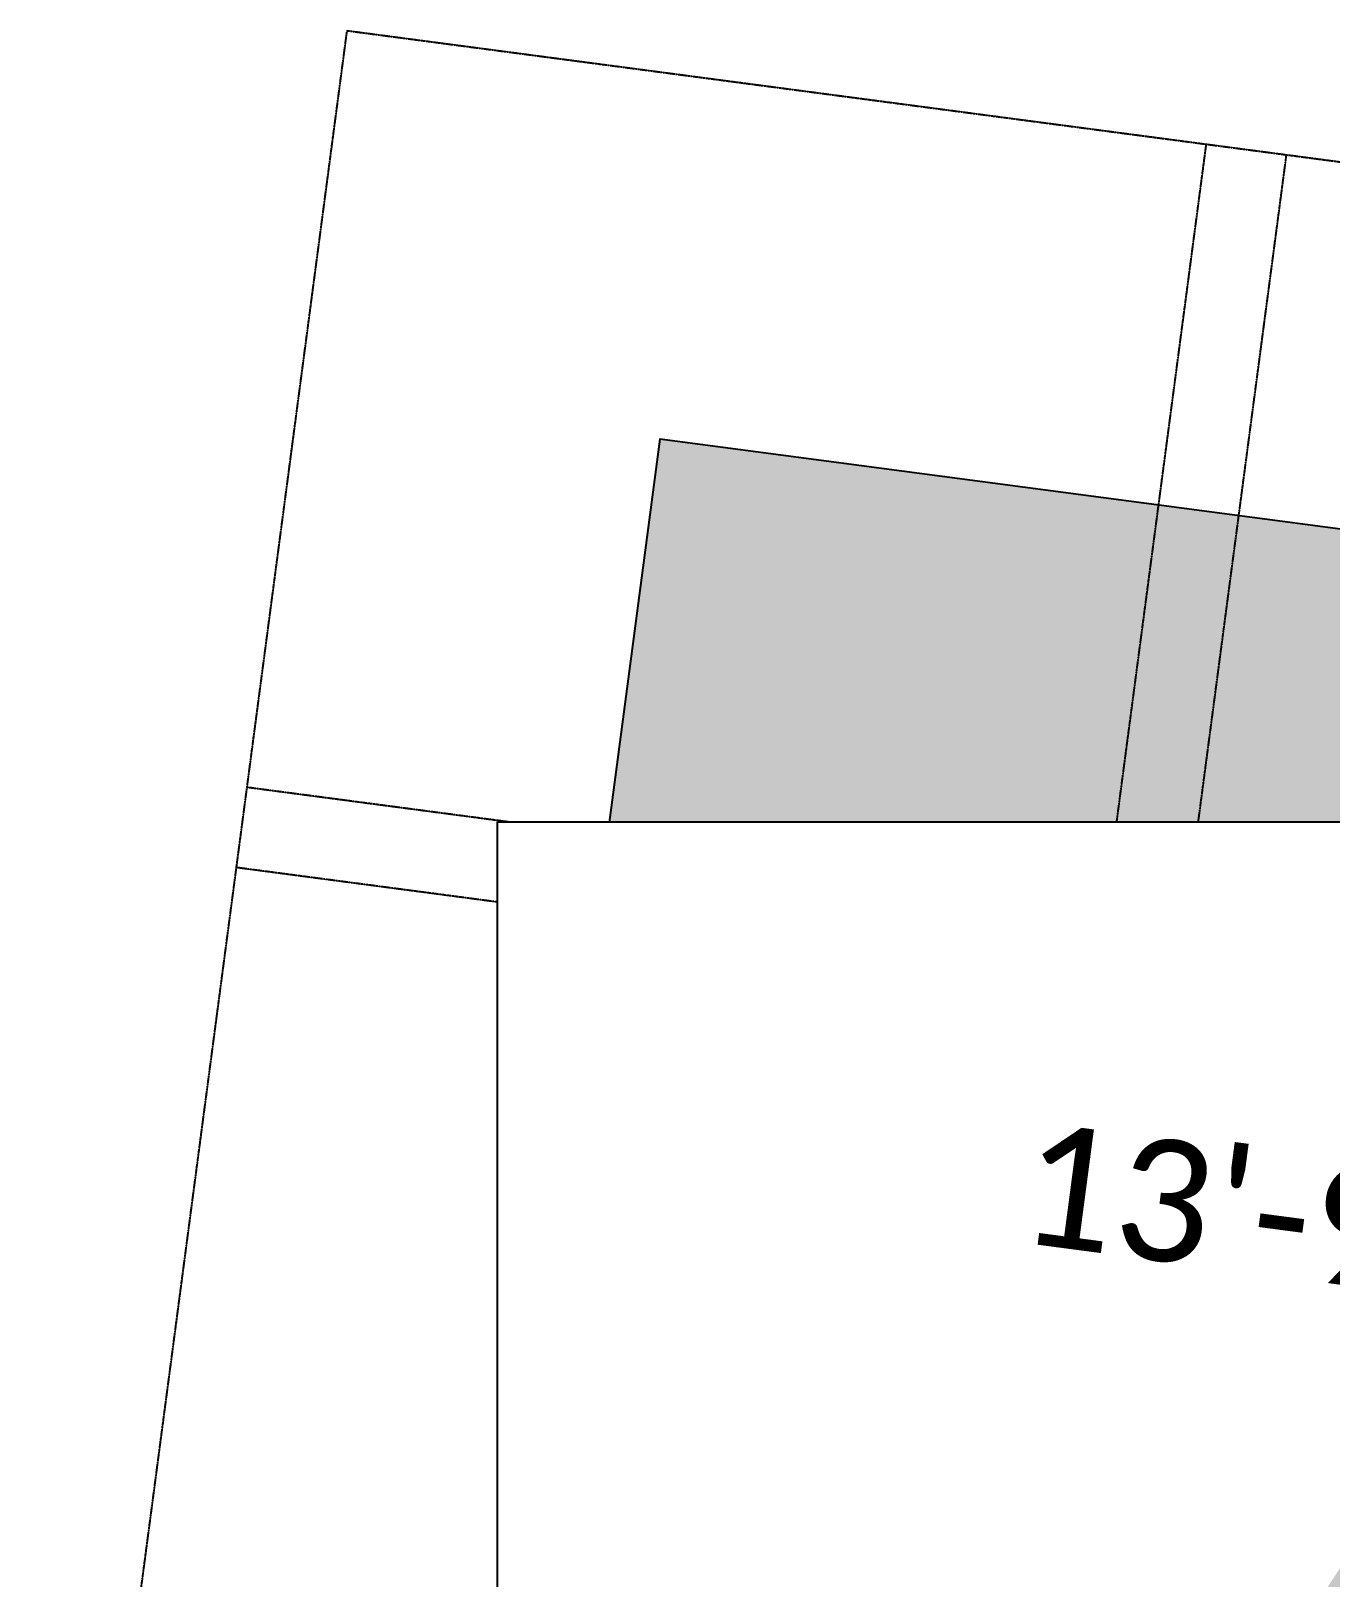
# Model space of a CAD drawing. Header units: millimetres. Extents: x -176651 to 424033, y -469666 to 486614.
# Drawn here: x 5113 to 6719, y 110311 to 112223 of the extents above; entities that cross this region are included whole.
import ezdxf

# ---------------------------------------------------------------- set-up
doc = ezdxf.new("R2010")
doc.units = ezdxf.units.MM
doc.linetypes.add('1625_East Villa$0$DASHED', pattern=[0.75, 0.5, -0.25])
for name, color, linetype in [('1625_East Villa$0$ad-Elevation 10', 8, 'Continuous'), ('1625_East Villa$0$ad-Furniture', 8, 'Continuous'), ('1625_East Villa$0$ad-Text main', 8, 'Continuous'), ('Site Levels$0$ad-Lvl-Plinth', 30, 'Continuous')]:
    doc.layers.add(name, color=color, linetype=linetype)
doc.layers.add('1625_East Villa$0$ad-Landscape', color=8, linetype='Continuous', lineweight=35)
doc.styles.add('1625_East Villa$0$Standard', font='calibril.ttf')
doc.styles.add('Site Levels$0$Sections_The woods Site plan_Entrances$0$Standard', font='arial.ttf')

# ---------------------------------------------------------------- blocks, each defined once
blk = doc.blocks.new('1625_East Villa$0$bamboo')
at = {"layer": '1625_East Villa$0$ad-Landscape', "color": 76}
for p, q in [((43.5, 73), (278.2, 631.2)), ((-12.4, 39.5), (-247.1, 564.2)), ((-23.6, 61.9), (-370, 296.3)), ((32.3, 39.5), (390, 162.3)), ((43.5, 28.4), (300.5, 61.9)), ((-57.1, 6), (-247.1, -49.8)), ((-12.4, -16.3), (-113, -440.5)), ((77, -94.4), (121.7, -172.6)), ((-470.6, -139.1), (-761.2, -217.2))]:
    blk.add_line(p, q, dxfattribs=at)
for points in [[(103.7, 1424.7), (54.4, 1572.3), (77.9, 1403.4), (103.7, 1424.7)], [(-387.8, 1356.5), (-437.1, 1504.1), (-413.6, 1335.2), (-387.8, 1356.5)], [(119.4, 1423.2), (261.4, 1496.7), (147.9, 1388.7), (126.6, 1414.5)], [(-372, 1355), (-230.1, 1428.5), (-343.6, 1320.5), (-364.9, 1346.4)], [(-160.7, 1284.9), (-160, 1444.8), (-116.9, 1294.1), (-149.7, 1287.2)], [(79.4, 1419.1), (107.8, 1384.6), (-52.4, 1368.4), (70.8, 1412)], [(-756.4, 1206.5), (-805.8, 1354.1), (-782.2, 1185.2), (-756.4, 1206.5)], [(-412.1, 1350.9), (-383.7, 1316.4), (-543.9, 1300.2), (-420.7, 1343.8)], [(-70.9, 1292.4), (-27.7, 1358.5), (-55.4, 1272.9), (-68.6, 1281.5)], [(57.7, 1357.7), (77.5, 1316.1), (-31.5, 1255.3), (64.8, 1349.1)], [(103.3, 1337.4), (92.8, 1227.4), (133.3, 1318.7), (110.4, 1328.8)], [(-415.1, 1179.2), (-464.4, 1326.8), (-440.9, 1157.9), (-415.1, 1179.2)], [(-169.3, 1271.7), (-323, 1296.4), (-162.4, 1238.9), (-169.3, 1271.7)], [(-740.7, 1205), (-598.8, 1278.5), (-712.2, 1170.5), (-733.6, 1196.4)], [(-500.1, 1137.3), (-534, 1108.2), (-553.5, 1268), (-507.4, 1145.8)], [(-433.8, 1289.5), (-414, 1248), (-523, 1187.1), (-426.7, 1280.9)], [(-388.2, 1269.3), (-398.7, 1159.2), (-358.2, 1250.5), (-381.1, 1260.6)], [(-323.8, 1278.9), (-245.2, 1271.3), (-333.9, 1256.1), (-332.4, 1271.8)], [(-175.7, 1247.6), (-131.9, 1256.8), (-191.9, 1107.3), (-173.4, 1236.6)], [(-18, 1257.9), (35, 1223.4), (30.4, 1245.3), (-7, 1260.2)], [(-561.9, 1157.8), (-603.1, 1137.1), (-666.2, 1244.8), (-570.4, 1150.5)], [(-399.4, 1177.7), (-257.4, 1251.3), (-370.9, 1143.2), (-392.2, 1169.1)], [(-329.8, 1216), (-335.8, 1153.1), (-318.6, 1167.3), (-322.7, 1207.4)], [(-92.2, 1230.9), (0.4, 1170.5), (-61.7, 1248.7), (-81.3, 1233.2)], [(-780.7, 1200.9), (-752.3, 1166.4), (-912.5, 1150.2), (-789.3, 1193.8)], [(-439.4, 1173.7), (-411, 1139.2), (-571.2, 1122.9), (-448, 1166.6)], [(-174.3, 1012.2), (-173.7, 1172.1), (-130.6, 1021.4), (-163.4, 1014.5)], [(-131.4, 1199.8), (-85.3, 1198.1), (-81.9, 1073.4), (-120.4, 1202.1)], [(-802.5, 1139.6), (-782.6, 1098), (-891.6, 1037.1), (-795.3, 1130.9)], [(-494, 1113.1), (-347.5, 1165.5), (-515.9, 1138.5), (-494, 1113.1)], [(-773.2, 987.3), (-807.1, 958.2), (-826.6, 1118), (-780.4, 995.8)], [(-756.8, 1119.3), (-767.3, 1009.2), (-726.8, 1100.5), (-749.7, 1110.6)], [(-692.4, 1128.9), (-613.8, 1121.3), (-702.5, 1106.1), (-701, 1121.8)], [(-581.3, 1111.7), (-691.5, 1120), (-599.4, 1081.4), (-589.8, 1104.4)], [(-461.1, 1112.3), (-441.3, 1070.7), (-550.3, 1009.8), (-454, 1103.7)], [(-495.2, 1097.3), (-418.8, 957), (-529.1, 1068.2), (-503.7, 1090.1)], [(-415.5, 1092), (-426, 981.9), (-385.5, 1073.2), (-408.4, 1083.4)], [(-351.1, 1101.6), (-272.5, 1094), (-361.2, 1078.8), (-359.7, 1094.5)], [(-155.7, 961.1), (-205, 1108.7), (-181.5, 939.8), (-155.7, 961.1)], [(294.9, 1080.8), (141.2, 1105.5), (301.8, 1048), (294.9, 1080.8)], [(-698.4, 1066), (-704.4, 1003.1), (-687.2, 1017.3), (-691.3, 1057.4)], [(-633.3, 1052.3), (-696.3, 1057), (-681.8, 1040.1), (-641.8, 1045)], [(-570.3, 1047.5), (-576.3, 968.8), (-593.4, 1057.2), (-577.6, 1056)], [(-365.5, 930.4), (-364.8, 1090.2), (-321.7, 939.6), (-354.5, 932.7)], [(-84.5, 1019.7), (-41.3, 1085.8), (-69, 1000.1), (-82.2, 1008.8)], [(-767.1, 963.1), (-620.5, 1015.5), (-788.9, 988.5), (-767.1, 963.1)], [(-357.1, 1038.7), (-363.1, 975.8), (-345.9, 990), (-350, 1030.1)], [(-183, 999), (-336.7, 1023.7), (-176.1, 966.2), (-183, 999)], [(-140, 959.5), (2, 1033.1), (-111.5, 925), (-132.8, 950.9)], [(-275.7, 937.9), (-232.5, 1004), (-260.1, 918.3), (-273.4, 927)], [(-189.3, 974.8), (-145.6, 984), (-205.5, 834.6), (-187, 963.9)], [(-105.9, 958.2), (-13.2, 897.8), (-75.4, 976), (-94.9, 960.5)], [(-31.6, 985.2), (21.3, 950.7), (16.7, 972.5), (-20.7, 987.5)], [(-768.3, 947.3), (-691.9, 807), (-802.2, 918.2), (-776.8, 940.1)], [(-374.1, 917.2), (-527.8, 941.9), (-367.2, 884.4), (-374.1, 917.2)], [(-180, 955.5), (-151.6, 921), (-311.8, 904.8), (-188.6, 948.4)], [(-145, 927.1), (-99, 925.4), (-95.6, 800.6), (-134.1, 929.4)], [(-592.6, 770.2), (-641.9, 917.8), (-618.4, 748.9), (-592.6, 770.2)], [(-380.5, 893), (-336.7, 902.2), (-396.6, 752.7), (-378.2, 882.1)], [(-297, 876.4), (-204.4, 816), (-266.5, 894.2), (-286.1, 878.7)], [(-201.7, 894.1), (-181.9, 852.5), (-290.9, 791.6), (-194.6, 885.5)], [(-222.7, 903.4), (-169.8, 868.9), (-174.4, 890.7), (-211.8, 905.7)], [(120.7, 803.3), (79.5, 782.6), (16.5, 890.3), (112.2, 796)], [(182.5, 782.8), (148.6, 753.6), (129.1, 913.5), (175.2, 791.2)], [(-156.1, 873.8), (-166.6, 763.7), (-126.1, 855), (-149, 865.2)], [(-91.7, 883.5), (-13.1, 875.8), (-101.8, 860.6), (-100.3, 876.4)], [(281.2, 835.4), (127.5, 860.1), (288.1, 802.6), (281.2, 835.4)], [(-576.8, 768.6), (-434.9, 842.2), (-548.4, 734.1), (-569.7, 760)], [(-336.2, 845.3), (-290.1, 843.6), (-286.7, 718.8), (-325.2, 847.6)], [(-97.7, 820.6), (-103.7, 757.7), (-86.5, 771.9), (-90.6, 811.9)], [(188.6, 758.6), (335.2, 810.9), (166.8, 784), (188.6, 758.6)], [(-959.1, 700.5), (-817.2, 774), (-930.7, 666), (-952, 691.8)], [(-199.8, 660.1), (-233.7, 630.9), (-253.2, 790.8), (-207, 668.5)], [(-616.9, 764.6), (-588.5, 730.1), (-748.7, 713.9), (-625.5, 757.5)], [(-261.6, 680.5), (-302.7, 659.9), (-365.8, 767.6), (-270, 673.2)], [(101.4, 757.2), (-8.9, 765.5), (83.2, 726.9), (92.9, 749.9)], [(187.4, 742.8), (263.8, 602.4), (153.5, 713.7), (178.9, 735.5)], [(-638.6, 703.2), (-618.8, 661.6), (-727.8, 600.7), (-631.5, 694.6)], [(-528.6, 692.6), (-450, 684.9), (-538.7, 669.7), (-537.2, 685.5)], [(-264.9, 565.6), (-314.3, 713.2), (-290.7, 544.3), (-264.9, 565.6)], [(-193.7, 635.8), (-47.1, 688.2), (-215.5, 661.2), (-193.7, 635.8)], [(49.3, 697.7), (-13.7, 702.5), (0.8, 685.5), (40.8, 690.4)], [(112.3, 693), (106.3, 614.2), (89.3, 702.6), (105, 701.5)], [(-619.9, 538.4), (-669.2, 686), (-645.7, 517), (-619.9, 538.4)], [(-593, 682.9), (-603.5, 572.8), (-563, 664.1), (-585.9, 674.3)], [(-604.1, 536.8), (-462.2, 610.4), (-575.7, 502.3), (-597, 528.2)], [(-534.6, 629.7), (-540.6, 566.8), (-523.4, 581), (-527.5, 621)], [(-280.9, 634.5), (-391.2, 642.7), (-299.1, 604.1), (-289.4, 627.2)], [(-249.2, 564.1), (-107.3, 637.7), (-220.7, 529.6), (-242.1, 555.5)], [(-194.9, 620.1), (-118.4, 479.7), (-228.8, 591), (-203.4, 612.8)], [(-37.8, 466.8), (-37.2, 626.6), (5.9, 476), (-26.9, 469.1)], [(-333, 575), (-396, 579.7), (-381.4, 562.8), (-341.5, 567.7)], [(-270, 570.3), (-276, 491.5), (-293, 579.9), (-277.2, 578.7)], [(-712.1, 448.7), (-753.3, 428.1), (-816.4, 535.7), (-720.6, 441.4)], [(-644.2, 532.8), (-615.8, 498.3), (-776, 482), (-652.8, 525.7)], [(-650.3, 428.2), (-684.2, 399.1), (-703.7, 559), (-657.6, 436.7)], [(-289.2, 560), (-260.8, 525.6), (-421, 509.3), (-297.8, 552.9)], [(52, 474.3), (95.2, 540.4), (67.5, 454.7), (54.3, 463.3)], [(-311, 498.7), (-291.1, 457.1), (-400.1, 396.2), (-303.9, 490)], [(-200.9, 488), (-122.3, 480.4), (-211, 465.2), (-209.5, 480.9)], [(-665.9, 471.4), (-646.1, 429.8), (-755.1, 368.9), (-658.8, 462.8)], [(-644.2, 404), (-497.6, 456.4), (-666, 429.4), (-644.2, 404)], [(-620.3, 451.1), (-630.8, 341), (-590.3, 432.3), (-613.2, 442.5)], [(-555.9, 460.7), (-477.3, 453.1), (-566, 437.9), (-564.5, 453.6)], [(-265.3, 478.4), (-275.8, 368.3), (-235.4, 459.6), (-258.2, 469.8)], [(-46.5, 453.6), (-200.1, 478.3), (-39.6, 420.8), (-46.5, 453.6)], [(-731.5, 402.7), (-841.7, 410.9), (-749.6, 372.3), (-739.9, 395.4)], [(-206.9, 425.1), (-212.9, 362.2), (-195.7, 376.4), (-199.8, 416.5)], [(-52.8, 429.4), (-9, 438.6), (-69, 289.1), (-50.5, 418.5)], [(30.7, 412.7), (123.3, 352.4), (61.2, 430.6), (41.6, 415)], [(104.9, 439.8), (157.9, 405.3), (153.3, 427.1), (115.9, 442.1)], [(-645.4, 388.3), (-569, 247.9), (-679.3, 359.1), (-653.9, 381)], [(-561.9, 397.8), (-567.9, 334.9), (-550.7, 349.1), (-554.8, 389.2)], [(-8.5, 381.7), (37.5, 380), (40.9, 255.2), (2.4, 384)], [(-783.5, 343.2), (-846.5, 347.9), (-832, 331), (-792, 335.9)], [(-720.5, 338.5), (-726.5, 259.7), (-743.5, 348.1), (-727.8, 346.9)], [(-606.2, 183.8), (-655.6, 331.4), (-632, 162.5), (-606.2, 183.8)], [(-363.6, 169.2), (-397.5, 140), (-417, 299.9), (-370.9, 177.6)], [(374.4, 279.9), (264.1, 288.2), (356.3, 249.6), (365.9, 272.6)], [(-590.5, 182.3), (-448.6, 255.9), (-562, 147.8), (-583.4, 173.7)], [(-425.4, 189.6), (-466.6, 169), (-529.7, 276.7), (-433.9, 182.4)], [(322.4, 220.5), (259.3, 225.2), (273.9, 208.3), (313.9, 213.2)], [(-918.2, 114.1), (-776.2, 187.7), (-889.7, 79.6), (-911, 105.5)], [(-630.5, 178.2), (-602.1, 143.7), (-762.3, 127.5), (-639.2, 171.1)], [(-357.5, 145), (-210.9, 197.3), (-379.3, 170.3), (-357.5, 145)], [(-510.6, -20.7), (-560, 126.9), (-536.5, -42), (-510.6, -20.7)], [(-444.7, 143.6), (-555, 151.8), (-462.9, 113.3), (-453.2, 136.3)], [(-358.7, 129.2), (-282.3, -11.2), (-392.6, 100.1), (-367.2, 121.9)], [(-652.3, 116.9), (-632.5, 75.3), (-741.4, 14.4), (-645.2, 108.2)], [(-606.6, 96.6), (-617.1, -13.5), (-576.7, 77.8), (-599.5, 88)], [(-496.8, 84.1), (-559.8, 88.8), (-545.3, 71.9), (-505.3, 76.8)], [(-542.2, 106.2), (-463.6, 98.6), (-552.3, 83.4), (-550.8, 99.1)], [(-433.8, 79.4), (-439.8, 0.6), (-456.8, 89), (-441.1, 87.9)], [(-494.9, -22.2), (-353, 51.3), (-466.5, -56.7), (-487.8, -30.9)], [(319, -89.9), (285.1, -119.1), (265.6, 40.8), (311.8, -81.4)], [(257.2, -69.4), (216.1, -90.1), (153, 17.6), (248.8, -76.7)], [(-535, -26.3), (-506.5, -60.8), (-666.8, -77), (-543.6, -33.4)], [(-174.3, -160.5), (-173.7, -0.6), (-130.6, -151.3), (-163.4, -158.2)], [(325.1, -114.1), (471.7, -61.8), (303.3, -88.7), (325.1, -114.1)], [(-511, -108), (-521.6, -218), (-481.1, -126.7), (-503.9, -116.6)], [(-446.7, -98.3), (-368, -105.9), (-456.8, -121.2), (-455.3, -105.4)], [(-84.5, -153), (-41.3, -86.9), (-69, -172.5), (-82.2, -163.9)], [(237.9, -115.5), (127.6, -107.2), (219.7, -145.8), (229.4, -122.8)], [(-452.7, -161.2), (-458.7, -224.1), (-441.4, -209.9), (-445.5, -169.8)], [(-183, -173.7), (-336.7, -149), (-176.1, -206.5), (-183, -173.7)], [(323.9, -129.9), (400.4, -270.3), (290, -159), (315.4, -137.2)], [(360, -280.8), (326.1, -310), (306.6, -150.1), (352.7, -272.3)], [(-189.3, -197.8), (-145.6, -188.6), (-205.5, -338.1), (-187, -208.8)], [(-105.9, -214.5), (-13.2, -274.9), (-75.4, -196.7), (-94.9, -212.2)], [(-31.6, -187.5), (21.3, -222), (16.7, -200.1), (-20.7, -185.2)], [(185.8, -175), (122.8, -170.2), (137.4, -187.2), (177.4, -182.3)], [(298.2, -260.3), (257, -281), (193.9, -173.3), (289.7, -267.6)], [(248.8, -179.7), (242.8, -258.4), (225.8, -170), (241.6, -171.2)], [(-196.6, -388.9), (-246, -241.3), (-222.5, -410.2), (-196.6, -388.9)], [(52.5, -314.9), (11.3, -335.6), (-51.8, -227.9), (44, -322.2)], [(114.3, -335.4), (80.4, -364.5), (60.9, -204.6), (107, -326.9)], [(-425.4, -355.8), (-466.6, -376.5), (-529.7, -268.8), (-433.9, -363.1)], [(-363.6, -376.3), (-397.5, -405.4), (-417, -245.5), (-370.9, -367.8)], [(-145, -245.6), (-99, -247.3), (-95.6, -372), (-134.1, -243.3)]]:
    blk.add_lwpolyline(points, dxfattribs=at)
at = {"layer": '1625_East Villa$0$ad-Landscape', "color": 62}
for points in [[(-835, 1007.8), (-876.2, 987.1), (-939.2, 1094.8), (-843.4, 1000.5)], [(-854.3, 961.7), (-964.6, 970), (-872.5, 931.4), (-862.8, 954.4)], [(-1166, 756.5), (-1215.3, 904.1), (-1191.8, 735.2), (-1166, 756.5)], [(-906.4, 902.3), (-969.4, 907), (-954.8, 890.1), (-914.9, 895)], [(-843.4, 897.5), (-849.4, 818.8), (-866.4, 907.2), (-850.7, 906)], [(-974.8, 702), (-1024.2, 849.6), (-1000.7, 680.7), (-974.8, 702)], [(-1150.2, 755), (-1008.3, 828.6), (-1121.8, 720.5), (-1143.1, 746.4)], [(-1190.3, 750.9), (-1161.9, 716.5), (-1322.1, 700.2), (-1198.9, 743.8)], [(-1212, 689.6), (-1192.2, 648), (-1301.2, 587.1), (-1204.9, 680.9)], [(-999.2, 696.4), (-970.7, 661.9), (-1131, 645.7), (-1007.8, 689.3)], [(-1166.4, 669.3), (-1176.9, 559.2), (-1136.4, 650.5), (-1159.3, 660.7)], [(-1059.9, 523.7), (-1093.8, 494.6), (-1113.3, 654.4), (-1067.1, 532.2)], [(-1102, 678.9), (-1023.4, 671.3), (-1112.1, 656.1), (-1110.6, 671.8)], [(-1121.7, 544.2), (-1162.9, 523.5), (-1225.9, 631.2), (-1130.2, 536.9)], [(-1108, 616), (-1114, 553.1), (-1096.8, 567.3), (-1100.9, 607.4)], [(-1020.9, 635), (-1001.1, 593.4), (-1110, 532.6), (-1013.8, 626.4)], [(-975.2, 614.7), (-985.8, 504.7), (-945.3, 596), (-968.1, 606.1)], [(-910.8, 624.4), (-832.2, 616.8), (-921, 601.5), (-919.5, 617.3)], [(-1288.8, 429.3), (-1338.2, 576.9), (-1314.7, 408), (-1288.8, 429.3)], [(-1053.8, 499.5), (-907.2, 551.9), (-1075.6, 524.9), (-1053.8, 499.5)], [(-916.9, 561.5), (-922.9, 498.6), (-905.6, 512.8), (-909.7, 552.9)], [(-1273.1, 427.7), (-1131.2, 501.3), (-1244.7, 393.3), (-1266, 419.1)], [(-1141, 498.1), (-1251.3, 506.4), (-1159.2, 467.8), (-1149.5, 490.8)], [(-1055, 483.7), (-978.6, 343.4), (-1088.9, 454.6), (-1063.5, 476.4)], [(-1313.2, 423.7), (-1284.7, 389.2), (-1445, 373), (-1321.8, 416.6)], [(-1193.1, 438.6), (-1256.1, 443.4), (-1241.5, 426.4), (-1201.6, 431.4)], [(-1130.1, 433.9), (-1136.1, 355.2), (-1153.1, 443.6), (-1137.4, 442.4)], [(-1334.9, 362.3), (-1315.1, 320.7), (-1424, 259.8), (-1327.8, 353.7)], [(-1289.2, 342), (-1299.8, 231.9), (-1259.3, 323.3), (-1282.1, 333.4)], [(-1224.9, 351.7), (-1146.2, 344), (-1235, 328.8), (-1233.5, 344.6)], [(-1230.9, 288.8), (-1236.9, 225.9), (-1219.6, 240.1), (-1223.8, 280.1)], [(-1166, 102), (-1215.3, 249.6), (-1191.8, 80.7), (-1166, 102)], [(-933.9, 115.6), (-983.2, 263.3), (-959.7, 94.3), (-933.9, 115.6)], [(-1150.2, 100.5), (-1008.3, 174), (-1121.8, 66), (-1143.1, 91.9)], [(-1357.1, -48), (-1406.5, 99.6), (-1382.9, -69.3), (-1357.1, -48)], [(-1190.3, 96.4), (-1161.9, 61.9), (-1322.1, 45.7), (-1198.9, 89.3)], [(-958.2, 110.1), (-929.8, 75.6), (-1090, 59.3), (-966.8, 103)], [(-979.9, 48.7), (-960.1, 7.1), (-1069.1, -53.8), (-972.8, 40.1)], [(-548.2, 43.3), (-554.2, -19.6), (-537, -5.4), (-541.1, 34.7)], [(-1341.4, -49.5), (-1199.5, 24), (-1312.9, -84), (-1334.3, -58.1)], [(-1212, 35.1), (-1192.2, -6.5), (-1301.2, -67.4), (-1204.9, 26.4)], [(-1166.4, 14.8), (-1176.9, -95.3), (-1136.4, -4), (-1159.3, 6.1)], [(-1102, 24.4), (-1023.4, 16.8), (-1112.1, 1.6), (-1110.6, 17.3)], [(-934.3, 28.4), (-944.8, -81.7), (-904.3, 9.6), (-927.2, 19.8)], [(-869.9, 38), (-791.3, 30.4), (-880, 15.2), (-878.5, 30.9)], [(-1108, -38.5), (-1114, -101.4), (-1096.8, -87.2), (-1100.9, -47.1)], [(-780.4, -124), (-821.5, -144.7), (-884.6, -37), (-788.8, -131.3)], [(-875.9, -24.9), (-881.9, -87.8), (-864.7, -73.6), (-868.8, -33.5)], [(-718.6, -144.5), (-752.5, -173.6), (-772, -13.7), (-725.8, -136)], [(-1381.4, -53.6), (-1353, -88.1), (-1513.2, -104.3), (-1390.1, -60.7)], [(-1403.2, -114.9), (-1383.3, -156.5), (-1492.3, -217.4), (-1396.1, -123.6)], [(-712.5, -168.7), (-565.9, -116.3), (-734.3, -143.3), (-712.5, -168.7)], [(-556.7, -87.7), (-536.9, -129.3), (-645.8, -190.1), (-549.6, -96.3)], [(-1357.5, -135.2), (-1368, -245.3), (-1327.6, -154), (-1350.4, -143.9)], [(-1293.1, -125.6), (-1214.5, -133.2), (-1303.2, -148.4), (-1301.7, -132.7)], [(-1143.7, -283.2), (-1143, -123.3), (-1099.9, -274), (-1132.7, -280.9)], [(-1299.1, -188.5), (-1305.1, -251.4), (-1287.9, -237.2), (-1292, -197.1)], [(-799.7, -170.1), (-910, -161.8), (-817.9, -200.4), (-808.2, -177.3)], [(-713.7, -184.4), (-637.3, -324.8), (-747.6, -213.6), (-722.2, -191.7)], [(-1053.9, -275.7), (-1010.7, -209.6), (-1038.4, -295.3), (-1051.6, -286.6)], [(-851.8, -229.5), (-914.8, -224.8), (-900.2, -241.7), (-860.3, -236.8)], [(-788.8, -234.2), (-794.8, -313), (-811.8, -224.6), (-796, -225.8)], [(-1152.3, -296.4), (-1306, -271.7), (-1145.4, -329.2), (-1152.3, -296.4)], [(-841.4, -403.5), (-875.3, -432.7), (-894.8, -272.8), (-848.7, -395.1)], [(-1158.7, -320.6), (-1114.9, -311.4), (-1174.8, -460.8), (-1156.4, -331.5)], [(-1075.2, -337.2), (-982.6, -397.6), (-1044.7, -319.4), (-1064.3, -334.9)], [(-903.2, -383.1), (-944.4, -403.7), (-1007.5, -296), (-911.7, -390.3)], [(-1000.9, -310.2), (-948, -344.7), (-952.6, -322.9), (-990, -307.9)], [(-1114.4, -368.3), (-1068.3, -370), (-1064.9, -494.8), (-1103.4, -366)]]:
    blk.add_lwpolyline(points, dxfattribs=at)
blk = doc.blocks.new('1625_East Villa$0$zw$DAD3')
at = {"transparency": 33554610}
h = blk.add_hatch(dxfattribs=at)
h.set_pattern_fill('DOTS', color=35, scale=20, angle=360)
h.set_pattern_definition([(360, (-800139.518, 271344.397), (15.875, 31.75), [0, -31.75])])
h.paths.add_polyline_path([(450, -2530), (2915, -2530), (2915, -450), (450, -450)])
at = {"layer": '1625_East Villa$0$ad-Elevation 10', "linetype": '1625_East Villa$0$DASHED'}
blk.add_lwpolyline([(0, -2980), (3365, -2980), (3365, 0), (0, 0)], close=True, dxfattribs=at)
for points in [[(1071.7, 0), (1071.7, -2980)], [(1171.7, 0), (1171.7, -2980)], [(0, -943.3), (3365, -943.3)], [(0, -1043.3), (3365, -1043.3)]]:
    blk.add_lwpolyline(points, dxfattribs=at)
at = {"layer": '1625_East Villa$0$ad-Elevation 10'}
blk.add_lwpolyline([(450, -2530), (2915, -2530), (2915, -450), (450, -450)], close=True, dxfattribs=at)
at = {"layer": '1625_East Villa$0$ad-Landscape', "linetype": 'Continuous', "xscale": 0.473259546584505, "yscale": 0.473259546584505, "zscale": 0.473259546584505, "rotation": 359.9999999999999}
blk.add_blockref('1625_East Villa$0$bamboo', (1292.6, -1624.9), dxfattribs=at)
at = {"layer": '1625_East Villa$0$ad-Text main', "insert": (1759.1, -1302.1), "char_height": 150, "width": 1547.842, "attachment_point": 5, "style": '1625_East Villa$0$Standard', "bg_fill": 2}
blk.add_mtext("13'-9'' x 12'-10''", dxfattribs=at)
blk = doc.blocks.new('1625_East Villa$0$zw$D46D')
at = {"layer": '1625_East Villa$0$ad-Furniture'}
blk.add_blockref('1625_East Villa$0$zw$DAD3', (3610, 8185), dxfattribs=at)
blk = doc.blocks.new('1625_East Villa')
at = {"layer": '1625_East Villa$0$ad-Furniture'}
blk.add_blockref('1625_East Villa$0$zw$D46D', (0, 0), dxfattribs=at)
blk = doc.blocks.new("All Plot's Villa Plans")
at = {"ltscale": 5, "rotation": 352.4703876422526}
blk.add_blockref('1625_East Villa', (852, 104581.7), dxfattribs=at)
blk = doc.blocks.new('Site Levels$0$zw$63CD')
at = {"layer": 'Site Levels$0$ad-Lvl-Plinth', "insert": (15015.8, 10547.2), "char_height": 1269.985, "width": 5416.267, "attachment_point": 5, "style": 'Site Levels$0$Sections_The woods Site plan_Entrances$0$Standard', "bg_fill": 19, "box_fill_scale": 1.5, "bg_fill_color": 257, "bg_fill_transparency": 0}
blk.add_mtext('\\pxt4;499.99', dxfattribs=at)
blk = doc.blocks.new('Site Levels')
at = {"layer": 'Site Levels$0$ad-Lvl-Plinth', "ltscale": 5}
blk.add_blockref('Site Levels$0$zw$63CD', (-5982.9, 99418.6), dxfattribs=at)

msp = doc.modelspace()

# ---------------------------------------------------------------- block references
at = {"ltscale": 5}
msp.add_blockref("All Plot's Villa Plans", (0, 0), dxfattribs=at)

# ---------------------------------------------------------------- next in the draw order: block references
msp.add_blockref('Site Levels', (0, 0), dxfattribs=at)

doc.saveas('drawing.dxf')
